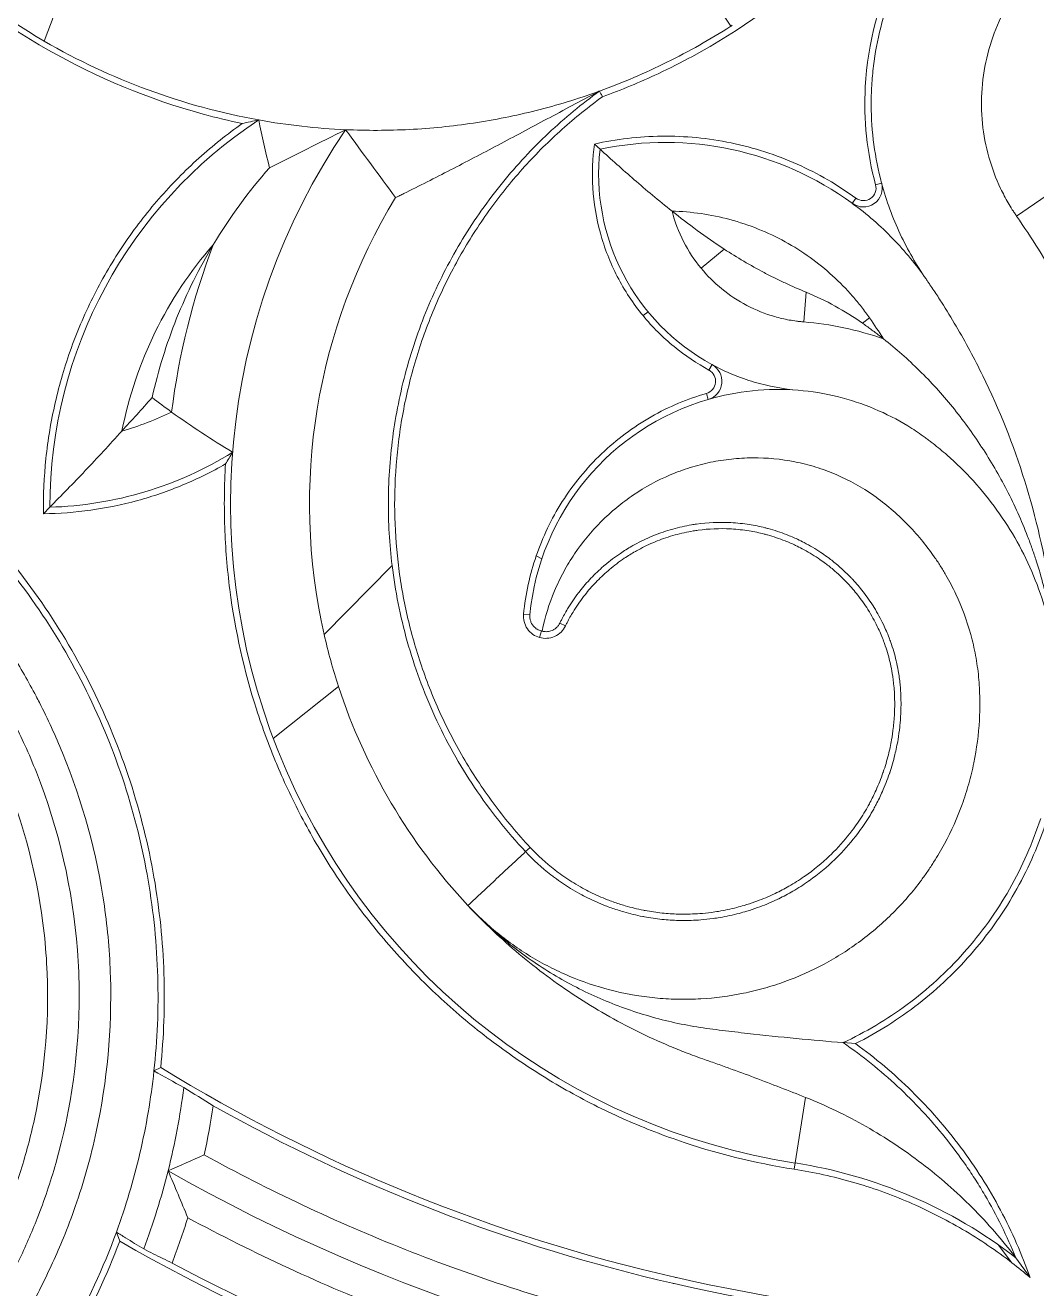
# Model space of a CAD drawing. Header units: millimetres. Extents: x 0 to 2376, y 0 to 1680.
# Drawn here: x 929.2 to 1089.5, y 691.1 to 891.4 of the extents above; entities that cross this region are included whole.
import ezdxf

# ---------------------------------------------------------------- set-up
doc = ezdxf.new("R2010")
doc.units = ezdxf.units.MM
doc.layers.add('Размеры', color=5, linetype='Continuous', lineweight=9)

msp = doc.modelspace()

# ---------------------------------------------------------------- linework, layer by layer
at = {"layer": 'Размеры', "linetype": 'Continuous', "lineweight": 15}
for p, q in [((932.19, 888.9), (938.21, 904.9)), ((1041.02, 891.25), (1031.73, 905.27)), ((1019.9, 880.81), (1019.88, 880.86)), ((1019.9, 880.81), (1020.21, 880.98)), ((1019.4, 872.58), (1020.3, 871.75)), ((1063.97, 866.11), (1064.93, 866.37)), ((1093, 865.74), (1086.33, 861.13)), ((1060.86, 863.98), (1060.27, 863.17)), ((1036.3, 852.89), (1039.98, 855.91)), ((1052.58, 844.37), (1052.96, 849.08)), ((1027.1, 845.37), (1027.9, 845.98)), ((1061.87, 844.19), (1063.02, 844.99)), ((1037.56, 836.72), (1038.04, 837.6)), ((1037.17, 833.04), (1037.45, 832.08)), ((933.05, 814.98), (932.06, 813.96)), ((987.33, 805.73), (976.56, 794.81)), ((1011.06, 806.78), (1010.17, 807.27)), ((1008.17, 798.02), (1009.17, 797.92)), ((1014.8, 796.15), (1013.9, 796.58)), ((1011, 795.36), (1010.71, 794.32)), ((968.48, 778.33), (978.84, 786.56)), ((1008.48, 760.37), (1009.21, 761.05)), ((999.35, 751.83), (999.35, 751.83)), ((1060.79, 729.92), (1058.83, 730.08)), ((949.58, 725.59), (950.64, 726.12)), ((1051.23, 711), (1052.85, 721.4)), ((1051.23, 711), (1051.08, 710.01)), ((944.14, 698.59), (943.62, 700.04)), ((1083.46, 697.98), (1085.59, 695.17)), ((1086.21, 695.96), (1088.45, 692.85))]:
    msp.add_line(p, q, dxfattribs=at)
for centre, radius, start, end in [((1006.53, 814.99), 73.47, 123.3052, 180.0066), ((1067.5, 815.5), 105.77, 145.8671, 261.1516), ((1054.48, 867.83), 34.41, 173.4513, 241.4546), ((1030.65, 822.58), 50.25, 53.8859, 101.8872), ((1062.04, 865.6), 3, 233.8859, 14.986), ((1062.04, 865.6), 2, 233.8859, 14.986), ((1067.5, 815.5), 93.27, 148.6143, 192.8174), ((1006.53, 814.99), 63.19, 138.8188, 168.9779), ((1067.5, 815.5), 116.05, 159.2622, 172.7857), ((1036.61, 834.96), 3, 286.2374, 61.4546), ((1036.61, 834.96), 2, 286.2374, 61.4546), ((1048.49, 794.15), 39.51, 106.2374, 174.5315), ((931.39, 873.18), 47.94, 285.8798, 295.9569), ((931.39, 873.18), 58.22, 271.6406, 301.7818), ((1067.5, 815.5), 93.27, 192.8174, 198.0758), ((1067.5, 815.5), 93.27, 198.0758, 223.0512), ((1093, 958.67), 286.17, 240.438, 288.3343), ((1039.47, 635.43), 76.48, 52.3284, 81.1511)]:
    msp.add_arc(centre, radius, start, end, dxfattribs=at)
for points, knots in [([(1020.66, 880.07), (1023.66, 881.15), (1028.49, 883.15), (1040.82, 889.39), (1056.72, 900.8), (1068.96, 915.14), (1078.49, 930.3), (1083.56, 941.38), (1088.14, 957.57), (1090.12, 971.03), (1090.12, 985.87), (1088.56, 998.83), (1086.18, 1008.12), (1083.1, 1016.59), (1080.05, 1023.09), (1073.36, 1033.89), (1065.78, 1042.26), (1055.29, 1050.64), (1043.85, 1057.65), (1028.16, 1063.06), (1014.63, 1064.73), (1004.49, 1064.82), (997.27, 1064.3), (986.12, 1062.79), (976.68, 1060.94), (965.95, 1057.68), (955.48, 1053.63), (946.95, 1049.22), (942.16, 1046.33)], [116.808412, 116.808412, 116.808412, 116.808412, 126.38749, 132.476393, 158.314987, 184.679389, 188.590675, 211.99811, 220.956232, 239.042734, 252.734477, 265.384236, 278.03675, 281.474688, 292.44831, 299.518941, 319.550414, 326.062168, 339.699928, 359.668778, 375.574311, 380.335094, 390.089792, 397.269004, 414.090521, 418.915033, 430.888375, 447.69052, 447.69052, 447.69052, 447.69052]), ([(1093, 944.87), (1091.41, 938.22), (1088.19, 930.2), (1082.66, 921.53), (1079.62, 917.44), (1076.21, 913.61), (1072.94, 910.03), (1070.09, 905.98), (1064.98, 897.1), (1061.34, 883.42), (1062.61, 871.16), (1063.97, 866.11)], [0, 0, 0, 0, 0.230505, 0.288281, 0.345849, 0.402671, 0.459303, 0.516345, 0.57476, 0.817336, 1, 1, 1, 1]), ([(1076.65, 912.62), (1075.95, 911.85), (1075.25, 911.07), (1074.24, 909.88), (1073.91, 909.48), (1073.27, 908.67), (1072.96, 908.26), (1072.05, 907), (1071.47, 906.15), (1070.37, 904.41), (1069.84, 903.52), (1068.84, 901.71), (1068.37, 900.79), (1067.71, 899.38), (1067.49, 898.9), (1067.08, 897.94), (1066.88, 897.46), (1065.92, 895.02), (1065.29, 893.05), (1064.27, 889.04), (1063.89, 887.01), (1063.51, 883.93), (1063.42, 882.89), (1063.29, 880.81), (1063.27, 879.76), (1063.29, 876.63), (1063.43, 874.55), (1063.98, 870.44), (1064.39, 868.4), (1064.93, 866.37)], [0, 0, 0, 0, 0.0625, 0.0625, 0.09375, 0.09375, 0.125, 0.125, 0.1875, 0.1875, 0.25, 0.25, 0.3125, 0.3125, 0.34375, 0.34375, 0.375, 0.375, 0.5, 0.5, 0.625, 0.625, 0.6875, 0.6875, 0.75, 0.75, 0.875, 0.875, 1, 1, 1, 1]), ([(963.58, 875.83), (961.5, 876.26), (950.78, 878.83), (932.54, 886.44), (918.34, 896.88), (912.06, 902.75)], [0, 0, 0, 0, 6.387636, 33.119613, 58.8947, 58.8947, 58.8947, 58.8947]), ([(1089.34, 900.62), (1088.21, 899.42), (1087.14, 898.1), (1085.19, 895.22), (1084.31, 893.67), (1082.82, 890.4), (1082.21, 888.67), (1081.29, 885.1), (1080.98, 883.26), (1080.7, 879.55), (1080.72, 877.69), (1081.09, 874.02), (1081.44, 872.22), (1082.42, 868.75), (1083.05, 867.09), (1084.16, 864.74), (1084.57, 863.98), (1085.2, 862.88), (1085.42, 862.52), (1085.76, 861.99), (1085.93, 861.73), (1086.13, 861.43), (1086.23, 861.28), (1086.28, 861.2), (1086.31, 861.16), (1086.32, 861.15), (1086.33, 861.14), (1086.33, 861.13), (1086.33, 861.13), (1086.33, 861.13)], [0, 0, 0, 0, 0.125, 0.125, 0.25, 0.25, 0.375, 0.375, 0.5, 0.5, 0.625, 0.625, 0.75, 0.75, 0.875, 0.875, 0.9375, 0.9375, 0.96875, 0.96875, 0.984375, 0.992188, 0.996094, 0.998047, 0.999023, 0.999512, 0.999756, 0.999756, 1, 1, 1, 1]), ([(944.14, 698.59), (971.39, 682.99), (1001.17, 671.69), (1063.16, 658.78), (1095.62, 657.3), (1142.81, 662.77), (1158.41, 665.84), (1179.61, 671.67), (1185.98, 673.64), (1195.68, 677.25), (1199.62, 678.87), (1218.32, 687.56), (1232.35, 697.43), (1255.87, 721.03), (1265.66, 735.06), (1279.54, 764.93), (1283.88, 781), (1286.98, 813.95), (1285.57, 831.05), (1277.07, 863.25), (1270.06, 878.49), (1260.71, 892.07)], [0, 0, 0, 0, 94.183734, 94.397581, 189.962168, 190.408808, 236.950479, 237.502776, 256.361221, 256.935721, 268.567771, 269.113464, 318.812115, 319.250378, 369.056459, 369.387292, 418.068425, 418.285054, 468.656779, 468.767932, 518.226812, 518.226812, 518.226812, 518.226812]), ([(1020.21, 880.98), (1023.87, 882.3), (1027.43, 883.82), (1034.37, 887.25), (1037.74, 889.15), (1041.02, 891.25)], [0, 0, 0, 0, 0.5, 0.5, 1, 1, 1, 1]), ([(1041.02, 891.25), (1041.06, 891.28), (1041.1, 891.3), (1041.14, 891.33), (1041.18, 891.36), (1041.22, 891.38), (1041.26, 891.41)], [0, 0, 0, 0, 0.0001423966, 0.0001423966, 0.0001423966, 0.0002847934, 0.0002847934, 0.0002847934, 0.0002847934]), ([(966.18, 876.39), (960.15, 877.48), (954.31, 879.08), (942.97, 883.25), (937.49, 885.82), (932.19, 888.9)], [0, 0, 0, 0, 0.5, 0.5, 1, 1, 1, 1]), ([(952.46, 695.13), (977.16, 681.97), (1003.79, 672.26), (1062.38, 659.86), (1094.8, 658.29), (1141.96, 663.64), (1157.55, 666.68), (1178.74, 672.46), (1185.11, 674.41), (1194.82, 677.98), (1198.75, 679.59), (1217.46, 688.21), (1231.5, 698.04), (1255.03, 721.58), (1264.83, 735.59), (1278.66, 765.45), (1282.97, 781.51), (1285.97, 814.44), (1284.5, 831.52), (1276.71, 860.43), (1271.5, 872.67), (1264.75, 883.94)], [10.01263, 10.01263, 10.01263, 10.01263, 94.070978, 94.284826, 189.849413, 190.296053, 236.837723, 237.39002, 256.248466, 256.822965, 268.455016, 269.000709, 318.69936, 319.137623, 368.943703, 369.274537, 417.95567, 418.172299, 468.544024, 468.655177, 508.101426, 508.101426, 508.101426, 508.101426]), ([(950.64, 726.12), (975.78, 710.73), (1003.5, 699.42), (1061.5, 686.17), (1092.03, 684.34), (1136.41, 689.09), (1151.09, 691.89), (1170.85, 697.24), (1176.72, 699.02), (1185.24, 702.17), (1188.54, 703.51), (1204.01, 710.64), (1215.66, 718.86), (1235.03, 738.45), (1243.07, 750.16), (1254.26, 774.98), (1257.67, 788.36), (1259.76, 815.66), (1258.29, 829.82), (1250.59, 856.29), (1244.44, 868.75), (1236.36, 879.74)], [0, 0, 0, 0, 89.227761, 89.470289, 180.084948, 180.565632, 224.592716, 225.194971, 242.505742, 243.140275, 252.696672, 253.303193, 294.694414, 295.177024, 336.692157, 337.050854, 377.617526, 377.862623, 419.914903, 420.033159, 461.325805, 461.325805, 461.325805, 461.325805]), ([(1019.88, 880.86), (1016.69, 879.71), (1013.45, 878.73), (1008.54, 877.49), (1006.89, 877.12), (1003.57, 876.45), (1001.9, 876.16), (998.55, 875.66), (996.87, 875.44), (993.5, 875.1), (991.8, 874.97), (986.73, 874.71), (983.34, 874.7), (979.95, 874.85)], [0, 0, 0, 0, 0.25, 0.25, 0.375, 0.375, 0.5, 0.5, 0.625, 0.625, 0.75, 0.75, 1, 1, 1, 1]), ([(987.33, 805.73), (986.92, 809.11), (986.71, 812.57), (986.76, 819.6), (987.02, 823.16), (988.02, 830.28), (988.76, 833.85), (990.74, 840.88), (991.97, 844.35), (994.91, 851.09), (996.6, 854.37), (1000.42, 860.63), (1002.53, 863.62), (1007.1, 869.24), (1009.55, 871.87), (1014.71, 876.73), (1017.42, 878.96), (1020.21, 880.98)], [0, 0, 0, 0, 0.125, 0.125, 0.25, 0.25, 0.375, 0.375, 0.5, 0.5, 0.625, 0.625, 0.75, 0.75, 0.875, 0.875, 1, 1, 1, 1]), ([(1009.21, 761.05), (1007.25, 763.15), (1005.39, 765.37), (1001.93, 769.98), (1000.33, 772.38), (997.41, 777.32), (996.08, 779.86), (993.73, 785.03), (992.7, 787.66), (990.94, 792.96), (990.2, 795.63), (989.32, 799.63), (989.06, 800.97), (988.72, 802.97), (988.62, 803.63), (988.43, 804.96), (988.35, 805.62), (987.96, 808.94), (987.78, 811.64), (987.7, 817.12), (987.81, 819.9), (988.31, 825.48), (988.71, 828.28), (989.82, 833.85), (990.53, 836.63), (992.25, 842.11), (993.26, 844.81), (995.57, 850.1), (996.87, 852.68), (999.73, 857.67), (1001.3, 860.09), (1004.65, 864.71), (1006.45, 866.92), (1010.23, 871.1), (1012.22, 873.07), (1016.34, 876.76), (1018.48, 878.48), (1020.66, 880.07)], [0, 0, 0, 0, 0.0625, 0.0625, 0.125, 0.125, 0.1875, 0.1875, 0.25, 0.25, 0.3125, 0.3125, 0.34375, 0.34375, 0.359375, 0.359375, 0.375, 0.375, 0.4375, 0.4375, 0.5, 0.5, 0.5625, 0.5625, 0.625, 0.625, 0.6875, 0.6875, 0.75, 0.75, 0.8125, 0.8125, 0.875, 0.875, 0.9375, 0.9375, 1, 1, 1, 1]), ([(989.21, 864.73), (991.64, 865.94), (994.1, 867.19), (999.07, 869.75), (1001.58, 871.07), (1006.68, 873.76), (1009.27, 875.14), (1014.52, 877.95), (1017.18, 879.37), (1019.9, 880.81)], [0, 0, 0, 0, 0.25, 0.25, 0.5, 0.5, 0.75, 0.75, 1, 1, 1, 1]), ([(1019.88, 880.86), (1019.91, 880.87), (1019.94, 880.88), (1019.96, 880.89), (1019.99, 880.9), (1020.02, 880.91), (1020.05, 880.92), (1020.07, 880.93), (1020.1, 880.94), (1020.13, 880.95), (1020.16, 880.96), (1020.18, 880.97), (1020.21, 880.98)], [0, 0, 0, 0, 0.0000874206, 0.0000874206, 0.0000874206, 0.0001748413, 0.0001748413, 0.0001748413, 0.0002622631, 0.0002622631, 0.0002622631, 0.000349685, 0.000349685, 0.000349685, 0.000349685]), ([(1020.66, 880.07), (1020.63, 880.15), (1020.59, 880.22), (1020.55, 880.3), (1020.52, 880.37), (1020.48, 880.45), (1020.44, 880.53), (1020.36, 880.68), (1020.29, 880.83), (1020.21, 880.98)], [0, 0, 0, 0, 0.00625576, 0.00625576, 0.00625576, 0.01251152, 0.01251152, 0.01251152, 0.0250205, 0.0250205, 0.0250205, 0.0250205]), ([(963.58, 875.83), (961.21, 874.16), (958.9, 872.32), (954.47, 868.33), (952.36, 866.18), (948.38, 861.61), (946.51, 859.19), (943.09, 854.12), (941.53, 851.46), (938.74, 845.99), (937.52, 843.17), (935.45, 837.42), (934.59, 834.5), (933.25, 828.61), (932.76, 825.65), (932.15, 819.77), (932.02, 816.84), (932.06, 813.96)], [0, 0, 0, 0, 0.125, 0.125, 0.25, 0.25, 0.375, 0.375, 0.5, 0.5, 0.625, 0.625, 0.75, 0.75, 0.875, 0.875, 1, 1, 1, 1]), ([(1060.86, 863.98), (1058.01, 866.06), (1054.87, 867.89), (1048.21, 870.87), (1044.67, 872.01), (1037.44, 873.51), (1033.74, 873.86), (1026.44, 873.78), (1022.84, 873.35), (1019.4, 872.58)], [0, 0, 0, 0, 0.25, 0.25, 0.5, 0.5, 0.75, 0.75, 1, 1, 1, 1]), ([(1242.5, 872.41), (1247.93, 863.62), (1252.21, 854.07), (1259.16, 830.7), (1260.73, 816.42), (1258.79, 788.87), (1255.43, 775.34), (1244.29, 750.23), (1236.24, 738.37), (1216.81, 718.49), (1205.1, 710.13), (1189.54, 702.85), (1186.21, 701.47), (1177.62, 698.26), (1171.71, 696.45), (1151.78, 691.02), (1136.97, 688.16), (1092.2, 683.31), (1061.38, 685.15), (1006.41, 697.75), (981.72, 707.29), (958.95, 720.08)], [10.880108, 10.880108, 10.880108, 10.880108, 41.876748, 41.995004, 84.047283, 84.292381, 124.859052, 125.21775, 166.732883, 167.215492, 208.606714, 209.213235, 218.769632, 219.404164, 236.714936, 237.31719, 281.344275, 281.824958, 372.439617, 372.682145, 451.029798, 451.029798, 451.029798, 451.029798]), ([(1019.4, 872.58), (1019.09, 870.33), (1019, 867.99), (1019.29, 863.24), (1019.69, 860.83), (1020.99, 856.09), (1021.89, 853.76), (1024.17, 849.35), (1025.55, 847.27), (1027.1, 845.37)], [0, 0, 0, 0, 0.25, 0.25, 0.5, 0.5, 0.75, 0.75, 1, 1, 1, 1]), ([(1020.3, 871.75), (1022.05, 870.16), (1023.84, 868.55), (1026.66, 866.11), (1027.63, 865.28), (1029.61, 863.62), (1030.63, 862.79), (1031.7, 861.94)], [0, 0, 0, 0, 0.5, 0.5, 0.75, 0.75, 1, 1, 1, 1]), ([(1064.93, 866.37), (1065.69, 863.55), (1066.68, 860.85), (1069.06, 855.76), (1070.45, 853.37), (1071.97, 851.18)], [0, 0, 0, 0, 0.5, 0.5, 1, 1, 1, 1]), ([(987.88, 864.08), (988.1, 864.18), (988.54, 864.4), (988.98, 864.62), (989.21, 864.73)], [0, 0, 0, 0, 0.49788, 1, 1, 1, 1]), ([(1031.7, 861.94), (1032.13, 860.27), (1032.75, 858.64), (1034.31, 855.59), (1035.25, 854.17), (1036.3, 852.89)], [0, 0, 0, 0, 0.5, 0.5, 1, 1, 1, 1]), ([(1031.7, 861.94), (1034.75, 861.85), (1037.86, 861.41), (1042.4, 860.19), (1043.9, 859.69), (1046.82, 858.51), (1048.25, 857.84), (1052.37, 855.57), (1054.91, 853.74), (1058.29, 850.66), (1059.35, 849.58), (1060.81, 847.9), (1061.28, 847.33), (1061.96, 846.46), (1062.29, 846.02), (1062.66, 845.51), (1062.84, 845.25), (1062.93, 845.12), (1062.98, 845.05), (1063, 845.02), (1063.01, 845.01), (1063.02, 845), (1063.02, 844.99), (1063.02, 844.99)], [0, 0, 0, 0, 0.25, 0.25, 0.375, 0.375, 0.5, 0.5, 0.75, 0.75, 0.875, 0.875, 0.9375, 0.9375, 0.96875, 0.984375, 0.992188, 0.996094, 0.998047, 0.999023, 0.999512, 0.999512, 1, 1, 1, 1]), ([(1031.7, 861.94), (1032.99, 860.91), (1034.31, 859.89), (1037.07, 857.88), (1038.49, 856.88), (1039.98, 855.91)], [0, 0, 0, 0, 0.5, 0.5, 1, 1, 1, 1]), ([(1060.27, 863.17), (1062.61, 861.47), (1064.77, 859.58), (1068.68, 855.54), (1070.43, 853.4), (1071.97, 851.18)], [0, 0, 0, 0, 0.5, 0.5, 1, 1, 1, 1]), ([(949.28, 832.36), (949.76, 834.52), (950.33, 836.65), (951.63, 840.84), (952.36, 842.91), (953.99, 846.97), (954.89, 848.96), (956.82, 852.85), (957.86, 854.75), (958.97, 856.6)], [0, 0, 0, 0, 0.25, 0.25, 0.5, 0.5, 0.75, 0.75, 1, 1, 1, 1]), ([(1039.98, 855.91), (1040.99, 855.25), (1042.02, 854.61), (1044.14, 853.36), (1045.22, 852.76), (1046.86, 851.89), (1047.41, 851.61), (1048.52, 851.06), (1049.07, 850.8), (1050.74, 850.03), (1051.85, 849.54), (1052.96, 849.08)], [0, 0, 0, 0, 0.25, 0.25, 0.5, 0.5, 0.625, 0.625, 0.75, 0.75, 1, 1, 1, 1]), ([(1036.3, 852.89), (1037.27, 851.71), (1038.38, 850.6), (1040.83, 848.6), (1042.16, 847.72), (1044.99, 846.24), (1046.47, 845.64), (1048.75, 844.99), (1049.51, 844.81), (1050.66, 844.6), (1051.05, 844.54), (1051.62, 844.47), (1051.91, 844.43), (1052.24, 844.4), (1052.41, 844.39), (1052.48, 844.38), (1052.53, 844.38), (1052.55, 844.37), (1052.58, 844.37)], [0, 0, 0, 0, 0.25, 0.25, 0.5, 0.5, 0.75, 0.75, 0.875, 0.875, 0.9375, 0.9375, 0.96875, 0.984375, 0.992187, 0.996094, 0.996094, 1, 1, 1, 1]), ([(1071.97, 851.18), (1071.99, 851.14), (1072.02, 851.1), (1072.07, 851.03), (1072.15, 850.92), (1072.33, 850.65), (1072.69, 850.12), (1073.41, 849.05), (1074.02, 848.12), (1075.21, 846.25), (1075.98, 844.99), (1078.24, 841.15), (1079.65, 838.52), (1083.59, 830.46), (1085.83, 824.86), (1089.41, 813.37), (1090.77, 807.49), (1092.56, 795.67), (1093, 789.72), (1093, 783.84)], [0, 0, 0, 0, 0.001953, 0.001953, 0.003906, 0.007812, 0.015625, 0.03125, 0.0625, 0.0625, 0.125, 0.125, 0.25, 0.25, 0.5, 0.5, 0.75, 0.75, 1, 1, 1, 1]), ([(1052.96, 849.08), (1054.54, 848.43), (1056.07, 847.7), (1059.05, 846.06), (1060.48, 845.16), (1061.87, 844.19)], [0, 0, 0, 0, 0.5, 0.5, 1, 1, 1, 1]), ([(1027.1, 845.37), (1028.6, 843.55), (1030.26, 841.9), (1033.79, 839.01), (1035.66, 837.76), (1037.56, 836.72)], [0, 0, 0, 0, 0.5, 0.5, 1, 1, 1, 1]), ([(1052.58, 844.37), (1054.7, 844.2), (1056.84, 843.89), (1061.07, 842.99), (1063.17, 842.4), (1065.22, 841.68)], [0, 0, 0, 0, 0.5, 0.5, 1, 1, 1, 1]), ([(1061.87, 844.19), (1062.09, 844.03), (1062.55, 843.7), (1063.22, 843.21), (1063.9, 842.71), (1064.56, 842.2), (1065, 841.85), (1065.22, 841.68)], [0, 0, 0, 0, 0.199793, 0.399654, 0.599618, 0.799722, 1, 1, 1, 1]), ([(1065.22, 841.68), (1067.2, 840.11), (1069.11, 838.43), (1072.75, 834.84), (1074.5, 832.93), (1077.8, 828.85), (1079.35, 826.73), (1082.22, 822.33), (1083.56, 820.05), (1085.99, 815.33), (1087.09, 812.88), (1088.32, 809.71), (1088.56, 809.07), (1089.01, 807.78), (1089.23, 807.14), (1089.86, 805.2), (1090.24, 803.89), (1091.28, 799.96), (1091.83, 797.3), (1092.62, 791.9), (1092.87, 789.16), (1092.96, 786.39)], [0, 0, 0, 0, 0.125, 0.125, 0.25, 0.25, 0.375, 0.375, 0.5, 0.5, 0.625, 0.625, 0.65625, 0.65625, 0.6875, 0.6875, 0.75, 0.75, 0.875, 0.875, 1, 1, 1, 1]), ([(915.15, 740.33), (914.74, 740.57), (914.16, 740.9), (910.46, 742.86), (906.44, 744.29), (895.72, 746.3), (887.04, 745.43), (873.67, 739.78), (866.49, 733.76), (858.87, 721.86), (856.24, 712.58), (856.57, 698.92), (859.71, 689.41), (867.46, 678.5), (875.77, 672.13), (886.29, 668.26), (894.49, 667.21), (902.79, 667.92), (910.47, 670.17), (917.37, 673.87), (922.23, 677.91), (925.38, 681.31), (927.23, 683.7), (928.65, 685.83), (930.08, 688.22), (932.37, 692.64), (934.88, 698.09), (937.98, 706.28), (941.78, 719.87), (943.27, 736.05), (941.53, 756.42), (937.48, 771.09), (932.59, 781.74), (929.88, 786.97), (926.84, 792.29), (921.96, 799.41), (916.18, 806.44), (905.52, 817.32), (893.02, 825.99), (873.47, 834.81), (859.33, 838.22), (846.86, 838.96), (843.8, 839), (843, 839)], [29.569787, 29.569787, 29.569787, 29.569787, 31.016517, 31.577559, 42.132833, 43.671143, 64.29781, 67.413183, 87.204077, 91.516342, 109.763793, 115.351713, 132.421617, 139.085195, 155.337211, 163.178665, 172.553816, 179.953657, 188.057577, 196.42398, 203.312606, 206.939796, 210.32299, 212.372288, 214.617617, 218.674644, 227.292086, 232.595879, 244.934106, 269.608589, 280.941492, 306.145395, 314.950708, 316.075444, 323.807502, 333.315193, 341.943624, 351.081605, 378.975732, 387.115883, 415.363029, 422.168455, 424.561367, 424.561367, 424.561367, 424.561367]), ([(1038.04, 837.6), (1040.17, 836.44), (1042.42, 835.51), (1047.03, 834.15), (1049.38, 833.72), (1051.7, 833.53)], [0, 0, 0, 0, 0.5, 0.5, 1, 1, 1, 1]), ([(843, 834), (845.15, 834), (847.91, 833.9), (861.83, 832.8), (873.47, 829.59), (893.79, 819.75), (903.78, 812.38), (915.22, 799.94), (919.36, 794.54), (923.34, 788.25), (924.7, 785.89), (926.1, 783.35), (927.4, 780.9), (929.24, 777.06), (934.15, 765.48), (937.23, 752.11), (938.07, 731.04), (936.08, 716.58), (931.4, 702.73), (928.66, 696.44), (926.48, 692.14), (924.86, 689.18), (923.68, 687.37), (922.35, 685.54), (921.21, 684.15), (919.3, 682.14), (916.68, 679.74), (912.04, 676.51), (905.86, 673.85), (898.8, 672.43), (891.3, 672.45), (883.56, 674.29), (874.69, 678.92), (867.99, 685.59), (862.63, 695.74), (860.95, 704.71), (862.3, 716.37), (865.85, 724.41), (873.73, 733.53), (880.99, 738.02), (892.83, 741.11), (901.03, 740.78), (908.96, 737.98), (912.02, 736.44), (914.79, 734.69), (916.86, 733.16), (918.65, 731.75), (919.67, 730.96), (919.93, 730.76)], [27.493216, 27.493216, 27.493216, 27.493216, 33.941094, 35.785431, 69.373207, 69.569433, 103.556185, 105.965271, 120.296971, 123.916019, 128.283563, 128.472353, 132.610368, 136.600213, 141.249789, 170.325995, 177.292299, 204.491067, 213.688049, 221.08614, 225.050352, 228.173254, 231.189122, 231.521379, 234.971766, 236.553603, 239.857862, 245.602736, 253.462156, 259.913688, 267.123157, 275.805703, 283.588053, 296.958245, 303.615758, 317.872849, 323.74177, 338.696894, 343.608487, 359.840826, 363.562401, 380.300502, 383.733993, 388.736369, 390.561565, 393.569772, 396.438934, 397.423632, 397.423632, 397.423632, 397.423632]), ([(1037.45, 832.08), (1039.72, 832.75), (1042.08, 833.21), (1046.86, 833.7), (1049.29, 833.73), (1051.7, 833.53)], [0, 0, 0, 0, 0.5, 0.5, 1, 1, 1, 1]), ([(1051.7, 833.53), (1053.8, 833.36), (1055.88, 833.02), (1059.92, 832.03), (1061.89, 831.38), (1065.63, 829.81), (1067.42, 828.89), (1069.93, 827.36), (1070.73, 826.82), (1071.71, 826.12), (1071.93, 825.96), (1072.15, 825.79), (1072.19, 825.76), (1072.21, 825.75), (1072.22, 825.74), (1072.23, 825.74), (1072.23, 825.73), (1072.33, 825.66), (1072.62, 825.44), (1072.9, 825.22), (1073.84, 824.49), (1074.58, 823.88), (1076.75, 821.97), (1078.15, 820.6), (1080.79, 817.69), (1082.03, 816.15), (1084.36, 812.93), (1085.43, 811.25), (1087.37, 807.76), (1088.24, 805.96), (1089.77, 802.29), (1090.43, 800.41), (1091.52, 796.61), (1091.95, 794.69), (1092.6, 790.86), (1092.81, 788.94), (1092.92, 786.92), (1092.93, 786.74), (1092.94, 786.53), (1092.94, 786.43), (1092.94, 786.4), (1092.95, 786.38), (1092.95, 786.38), (1092.95, 786.37), (1092.95, 786.24), (1092.97, 785.88), (1092.99, 785.05), (1093, 784.33), (1093, 783.84)], [0, 0, 0, 0, 0.125, 0.125, 0.25, 0.25, 0.375, 0.375, 0.4375, 0.4375, 0.453125, 0.455078, 0.456055, 0.456543, 0.456787, 0.456787, 0.457031, 0.457031, 0.460938, 0.46875, 0.46875, 0.5, 0.5, 0.5625, 0.5625, 0.625, 0.625, 0.6875, 0.6875, 0.75, 0.75, 0.8125, 0.8125, 0.875, 0.875, 0.9375, 0.9375, 0.941406, 0.943359, 0.944336, 0.94458, 0.94458, 0.944824, 0.944824, 0.945313, 0.953125, 0.96875, 1, 1, 1, 1]), ([(1037.17, 833.04), (1035.67, 832.61), (1034.19, 832.08), (1031.25, 830.84), (1029.8, 830.13), (1026.98, 828.51), (1025.61, 827.62), (1022.98, 825.65), (1021.72, 824.59), (1019.33, 822.31), (1018.21, 821.1), (1016.13, 818.56), (1015.17, 817.24), (1013.43, 814.49), (1012.65, 813.08), (1011.27, 810.2), (1010.67, 808.74), (1010.17, 807.27)], [0, 0, 0, 0, 0.125, 0.125, 0.25, 0.25, 0.375, 0.375, 0.5, 0.5, 0.625, 0.625, 0.75, 0.75, 0.875, 0.875, 1, 1, 1, 1]), ([(897.44, 830.85), (901.63, 828.32), (905.73, 825.46), (913.62, 819.09), (917.4, 815.58), (924.49, 807.97), (927.8, 803.87), (933.82, 795.18), (936.52, 790.6), (941.24, 781.08), (943.25, 776.14), (946.51, 766.09), (947.77, 760.98), (949.53, 750.72), (950.03, 745.59), (950.32, 735.46), (950.11, 730.46), (949.58, 725.59)], [0, 0, 0, 0, 0.125, 0.125, 0.25, 0.25, 0.375, 0.375, 0.5, 0.5, 0.625, 0.625, 0.75, 0.75, 0.875, 0.875, 1, 1, 1, 1]), ([(898.65, 831.28), (902.81, 828.73), (906.89, 825.85), (914.72, 819.44), (918.48, 815.92), (925.52, 808.3), (928.8, 804.2), (934.78, 795.52), (937.47, 790.95), (942.16, 781.45), (944.16, 776.54), (947.43, 766.52), (948.69, 761.42), (950.47, 751.2), (950.99, 746.08), (951.32, 735.97), (951.14, 730.98), (950.64, 726.12)], [0, 0, 0, 0, 0.125, 0.125, 0.25, 0.25, 0.375, 0.375, 0.5, 0.5, 0.625, 0.625, 0.75, 0.75, 0.875, 0.875, 1, 1, 1, 1]), ([(843, 829), (844.97, 829), (847.5, 828.91), (860.24, 827.93), (870.9, 825.1), (889.63, 816.37), (898.89, 809.83), (909.66, 798.73), (913.6, 793.91), (917.42, 788.28), (918.73, 786.16), (920.09, 783.88), (921.34, 781.68), (923.15, 778.22), (928.07, 767.82), (931.43, 755.74), (933.21, 736.53), (932.16, 723.22), (928.73, 710.3), (926.61, 704.4), (924.89, 700.33), (923.6, 697.53), (922.71, 695.77), (921.75, 693.93), (920.97, 692.49), (919.65, 690.32), (917.75, 687.69), (914.15, 683.97), (909.02, 680.55), (902.85, 678.21), (896.07, 677.2), (888.82, 677.95), (880.24, 681.17), (873.59, 686.74), (867.97, 695.61), (866.07, 703.77), (866.94, 714.48), (870.2, 721.87), (877.49, 730.15), (884.32, 733.98), (895.3, 736.23), (902.79, 735.3), (909.74, 732.02), (912.36, 730.3), (914.09, 728.98), (914.6, 728.58), (914.68, 728.53)], [27.480247, 27.480247, 27.480247, 27.480247, 33.941094, 35.785431, 69.373207, 69.569433, 103.556185, 105.965271, 120.296971, 123.916019, 128.283563, 128.472353, 132.610368, 136.600213, 141.249789, 170.325995, 177.292299, 204.491067, 213.688049, 221.08614, 225.050352, 228.173254, 231.189122, 231.521379, 234.971766, 236.553603, 239.857862, 245.602736, 253.462156, 259.913688, 267.123157, 275.805703, 283.588053, 296.958245, 303.615758, 317.872849, 323.74177, 338.696894, 343.608487, 359.840826, 363.562401, 380.300502, 383.733993, 388.736369, 390.561565, 390.868921, 390.868921, 390.868921, 390.868921]), ([(944.5, 827.07), (942.52, 824.88), (940.59, 822.79), (936.78, 818.78), (934.91, 816.85), (933.05, 814.98)], [0, 0, 0, 0, 0.5, 0.5, 1, 1, 1, 1]), ([(932.06, 813.96), (934.55, 813.99), (937.06, 814.17), (942.05, 814.87), (944.54, 815.38), (949.43, 816.71), (951.83, 817.54), (956.5, 819.48), (958.76, 820.6), (960.92, 821.85)], [0, 0, 0, 0, 0.25, 0.25, 0.5, 0.5, 0.75, 0.75, 1, 1, 1, 1]), ([(960.92, 821.85), (960.72, 818.5), (960.68, 815.15), (960.91, 808.49), (961.18, 805.18), (962.44, 795.38), (963.88, 789.02), (966.3, 781.45), (966.81, 779.96), (967.63, 777.75), (967.91, 777.01), (968.49, 775.55), (968.79, 774.82), (970.32, 771.17), (971.7, 768.27), (974.73, 762.55), (976.39, 759.74), (980, 754.24), (981.94, 751.55), (986.09, 746.35), (988.3, 743.83), (992.95, 739), (995.4, 736.69), (1000.51, 732.3), (1003.17, 730.23), (1008.66, 726.35), (1011.5, 724.54), (1017.3, 721.21), (1020.27, 719.69), (1026.3, 716.95), (1029.36, 715.73), (1038.61, 712.51), (1044.88, 710.97), (1051.08, 710.01)], [0, 0, 0, 0, 0.0625, 0.0625, 0.125, 0.125, 0.25, 0.25, 0.28125, 0.28125, 0.296875, 0.296875, 0.3125, 0.3125, 0.375, 0.375, 0.4375, 0.4375, 0.5, 0.5, 0.5625, 0.5625, 0.625, 0.625, 0.6875, 0.6875, 0.75, 0.75, 0.8125, 0.8125, 0.875, 0.875, 1, 1, 1, 1]), ([(1011.09, 795.34), (1011.55, 797.55), (1012.22, 799.67), (1013.51, 802.74), (1014, 803.75), (1015.06, 805.72), (1015.64, 806.67), (1017.49, 809.42), (1018.89, 811.12), (1021.24, 813.48), (1022.07, 814.23), (1023.79, 815.65), (1024.67, 816.31), (1027.42, 818.17), (1029.36, 819.23), (1031.94, 820.32), (1032.46, 820.53), (1033.51, 820.92), (1034.04, 821.1), (1035.64, 821.6), (1036.71, 821.88), (1038.89, 822.33), (1039.99, 822.5), (1041.66, 822.68), (1042.22, 822.73), (1043.35, 822.79), (1043.92, 822.81), (1046.75, 822.83), (1048.98, 822.62), (1052.29, 821.96), (1053.39, 821.68), (1055.03, 821.18), (1055.57, 820.99), (1056.64, 820.6), (1057.17, 820.39), (1059.8, 819.27), (1061.82, 818.14), (1064.64, 816.16), (1065.55, 815.44), (1067.28, 813.96), (1068.12, 813.18), (1070.51, 810.76), (1071.96, 809.01), (1073.59, 806.66), (1073.91, 806.19), (1074.53, 805.22), (1074.83, 804.73), (1075.68, 803.24), (1076.21, 802.23), (1077.65, 799.15), (1078.44, 797.02), (1079.35, 793.71), (1079.61, 792.58), (1080.03, 790.33), (1080.19, 789.2), (1080.36, 787.49), (1080.4, 786.91), (1080.46, 785.77), (1080.48, 785.19), (1080.51, 783.47), (1080.49, 782.33), (1080.3, 778.93), (1080, 776.68), (1079.32, 773.33), (1079.05, 772.22), (1078.58, 770.57), (1078.42, 770.02), (1078.07, 768.92), (1077.88, 768.38), (1076.91, 765.7), (1075.98, 763.63), (1074.37, 760.63), (1073.79, 759.65), (1072.87, 758.21), (1072.56, 757.73), (1071.91, 756.79), (1071.57, 756.32), (1069.86, 754.01), (1068.37, 752.29), (1065.16, 749.08), (1063.44, 747.6), (1060.69, 745.55), (1059.74, 744.89), (1057.81, 743.66), (1056.83, 743.09), (1053.83, 741.47), (1051.75, 740.55), (1048.54, 739.38), (1047.46, 739.03), (1045.8, 738.56), (1045.24, 738.42), (1044.13, 738.15), (1043.57, 738.02), (1040.78, 737.45), (1038.53, 737.16), (1035.13, 736.96), (1033.99, 736.94), (1032.28, 736.97), (1031.71, 736.99), (1030.56, 737.05), (1029.99, 737.09), (1027.13, 737.35), (1024.88, 737.72), (1020.47, 738.78), (1018.31, 739.46), (1015.65, 740.53), (1015.12, 740.75), (1014.07, 741.22), (1013.55, 741.46), (1012.01, 742.21), (1011, 742.75), (1008.06, 744.46), (1006.19, 745.74), (1003.51, 747.87), (1002.64, 748.62), (1000.95, 750.18), (1000.14, 750.99), (999.35, 751.83)], [0, 0, 0, 0, 0.03125, 0.03125, 0.046875, 0.046875, 0.0625, 0.0625, 0.09375, 0.09375, 0.109375, 0.109375, 0.125, 0.125, 0.15625, 0.15625, 0.164063, 0.164063, 0.171875, 0.171875, 0.1875, 0.1875, 0.203125, 0.203125, 0.210938, 0.210938, 0.21875, 0.21875, 0.25, 0.25, 0.265625, 0.265625, 0.273438, 0.273438, 0.28125, 0.28125, 0.3125, 0.3125, 0.328125, 0.328125, 0.34375, 0.34375, 0.375, 0.375, 0.382812, 0.382812, 0.390625, 0.390625, 0.40625, 0.40625, 0.4375, 0.4375, 0.453125, 0.453125, 0.46875, 0.46875, 0.476562, 0.476562, 0.484375, 0.484375, 0.5, 0.5, 0.53125, 0.53125, 0.546875, 0.546875, 0.554687, 0.554687, 0.5625, 0.5625, 0.59375, 0.59375, 0.609375, 0.609375, 0.617187, 0.617187, 0.625, 0.625, 0.65625, 0.65625, 0.6875, 0.6875, 0.703125, 0.703125, 0.71875, 0.71875, 0.75, 0.75, 0.765625, 0.765625, 0.773438, 0.773438, 0.78125, 0.78125, 0.8125, 0.8125, 0.828125, 0.828125, 0.835937, 0.835937, 0.84375, 0.84375, 0.875, 0.875, 0.90625, 0.90625, 0.914062, 0.914062, 0.921875, 0.921875, 0.9375, 0.9375, 0.96875, 0.96875, 0.984375, 0.984375, 1, 1, 1, 1]), ([(1013.9, 796.58), (1013.99, 796.75), (1014.07, 796.93), (1014.46, 797.69), (1015.29, 799.17), (1016.32, 800.68), (1017.02, 801.59), (1017.65, 802.39), (1018.84, 803.77), (1020.16, 805.03), (1020.93, 805.7), (1021.78, 806.42), (1023.23, 807.53), (1024.7, 808.44), (1025.58, 808.95), (1026.75, 809.6), (1028.41, 810.37), (1029.82, 810.89), (1030.79, 811.22), (1032.27, 811.68), (1034.05, 812.08), (1035.33, 812.28), (1037.35, 812.56), (1039.18, 812.64), (1041, 812.54), (1042.01, 812.49), (1043.83, 812.3), (1045.61, 811.93), (1046.61, 811.69), (1047.76, 811.38), (1049.5, 810.81), (1051.01, 810.17), (1051.93, 809.73), (1053.21, 809.1), (1054.78, 808.18), (1055.95, 807.36), (1056.77, 806.76), (1058.07, 805.75), (1059.4, 804.51), (1060.23, 803.64), (1060.93, 802.89), (1062.11, 801.51), (1063.15, 800.01), (1063.69, 799.15), (1064.26, 798.24), (1065.13, 796.64), (1065.83, 795.01), (1066.2, 794.05), (1066.64, 792.85), (1067.15, 791.1), (1067.47, 789.57), (1067.69, 788.34), (1067.81, 787.44), (1067.89, 786.53), (1067.92, 786.22), (1067.94, 785.85), (1067.97, 785.4), (1067.98, 785.05), (1067.99, 784.8), (1068, 784.37), (1068, 783.92), (1068, 783.63), (1068, 783.15), (1067.98, 782.69), (1067.96, 782.21), (1067.94, 781.75), (1067.91, 781.3), (1067.85, 780.61), (1067.76, 779.71), (1067.64, 778.81), (1067.39, 777.34), (1067.02, 775.56), (1066.52, 773.81), (1066.19, 772.83), (1065.85, 771.82), (1065.18, 770.12), (1064.41, 768.52), (1063.93, 767.61), (1063.31, 766.46), (1062.35, 764.91), (1061.45, 763.65), (1060.22, 762.01), (1059.03, 760.62), (1057.74, 759.34), (1056.26, 757.91), (1054.86, 756.74), (1053.37, 755.7), (1052.53, 755.11), (1050.99, 754.13), (1049.38, 753.27), (1048.45, 752.82), (1047.36, 752.3), (1045.68, 751.61), (1044.12, 751.09), (1043.14, 750.8), (1041.75, 750.41), (1039.96, 750.02), (1038.57, 749.81), (1037.56, 749.67), (1035.89, 749.5), (1034.06, 749.44), (1032.89, 749.46), (1031.87, 749.49), (1030.05, 749.6), (1028.24, 749.86), (1027.23, 750.05), (1026.13, 750.26), (1024.36, 750.69), (1022.71, 751.22), (1021.75, 751.56), (1020.48, 752.04), (1018.81, 752.77), (1017.48, 753.47), (1016.58, 753.96), (1015.21, 754.76), (1013.7, 755.78), (1012.7, 756.54), (1011.07, 757.8), (1009.72, 759.04), (1008.48, 760.37)], [27.78584, 27.78584, 27.78584, 27.78584, 28.359979, 28.359979, 30.368916, 33.43274, 33.823664, 33.823664, 36.496541, 39.28735, 39.28735, 39.560478, 42.624441, 44.751036, 44.751036, 45.688004, 48.752378, 50.214721, 50.214721, 51.815962, 54.88001, 55.678407, 55.678407, 61.007617, 61.142092, 61.142092, 64.071551, 66.605778, 66.605778, 67.135373, 70.199189, 72.069464, 72.069464, 73.263099, 76.327132, 77.533149, 77.533149, 79.390855, 82.454755, 82.996835, 82.996835, 85.518717, 88.460521, 88.460521, 88.58256, 91.646514, 93.924206, 93.924206, 94.71018, 97.774328, 99.387892, 99.387892, 101.519188, 102.119735, 102.119735, 102.45497, 103.222668, 103.485656, 103.485656, 103.994004, 104.764714, 104.851577, 104.851577, 106.217499, 106.217499, 106.306192, 107.58342, 107.58342, 108.361602, 110.315263, 110.315263, 112.814745, 115.778949, 115.778949, 115.897723, 118.980759, 121.242634, 121.242634, 122.063746, 125.147005, 126.70632, 126.70632, 131.312856, 132.170005, 132.170005, 137.478943, 137.633691, 137.633691, 140.561948, 143.097377, 143.097377, 143.644716, 146.727879, 148.561062, 148.561062, 149.810894, 152.893741, 154.024748, 154.024748, 155.976911, 159.059745, 159.488433, 159.488433, 162.142974, 164.952119, 164.952119, 165.226027, 168.30888, 170.415805, 170.415805, 171.391746, 174.474893, 175.87949, 175.87949, 177.557858, 180.640935, 181.343176, 181.343176, 186.806861, 186.806861, 186.806861, 186.806861]), ([(1014.8, 796.15), (1014.89, 796.32), (1014.97, 796.5), (1015.36, 797.25), (1016.16, 798.67), (1017.16, 800.13), (1017.84, 801.01), (1018.45, 801.79), (1019.61, 803.12), (1020.89, 804.34), (1021.64, 804.98), (1022.46, 805.68), (1023.86, 806.75), (1025.29, 807.63), (1026.15, 808.12), (1027.28, 808.74), (1028.88, 809.48), (1030.25, 809.98), (1031.19, 810.3), (1032.63, 810.74), (1034.35, 811.12), (1035.58, 811.3), (1037.54, 811.57), (1039.31, 811.64), (1041.07, 811.54), (1042.06, 811.48), (1043.81, 811.29), (1045.54, 810.93), (1046.5, 810.68), (1047.62, 810.38), (1049.29, 809.82), (1050.75, 809.18), (1051.65, 808.76), (1052.87, 808.15), (1054.39, 807.24), (1055.51, 806.44), (1056.31, 805.86), (1057.56, 804.87), (1058.84, 803.66), (1059.64, 802.81), (1060.31, 802.09), (1061.44, 800.73), (1062.44, 799.28), (1062.96, 798.44), (1063.49, 797.56), (1064.33, 796), (1064.99, 794.41), (1065.34, 793.49), (1065.76, 792.32), (1066.24, 790.62), (1066.53, 789.14), (1066.73, 787.95), (1066.84, 787.07), (1066.91, 786.19), (1066.94, 785.89), (1066.96, 785.54), (1066.98, 785.1), (1066.99, 784.77), (1066.99, 784.52), (1067, 784.1), (1067, 783.66), (1067, 783.39), (1066.99, 782.92), (1066.97, 782.48), (1066.95, 782.01), (1066.92, 781.57), (1066.89, 781.13), (1066.83, 780.47), (1066.74, 779.59), (1066.61, 778.72), (1066.36, 777.3), (1066, 775.58), (1065.5, 773.89), (1065.17, 772.95), (1064.83, 771.97), (1064.18, 770.33), (1063.42, 768.78), (1062.95, 767.91), (1062.35, 766.8), (1061.41, 765.3), (1060.53, 764.09), (1059.33, 762.5), (1058.18, 761.17), (1056.92, 759.93), (1055.48, 758.56), (1054.12, 757.44), (1052.67, 756.43), (1051.85, 755.86), (1050.36, 754.92), (1048.8, 754.1), (1047.9, 753.67), (1046.84, 753.17), (1045.21, 752.5), (1043.7, 752.01), (1042.75, 751.73), (1041.4, 751.35), (1039.67, 750.99), (1038.33, 750.79), (1037.34, 750.66), (1035.73, 750.49), (1033.96, 750.44), (1032.83, 750.46), (1031.84, 750.49), (1030.08, 750.61), (1028.33, 750.86), (1027.35, 751.05), (1026.29, 751.25), (1024.57, 751.67), (1022.98, 752.18), (1022.05, 752.52), (1020.82, 752.98), (1019.21, 753.69), (1017.92, 754.37), (1017.05, 754.85), (1015.72, 755.62), (1014.26, 756.61), (1013.29, 757.35), (1011.72, 758.57), (1010.42, 759.76), (1009.21, 761.05)], [27.760692, 27.760692, 27.760692, 27.760692, 28.359979, 28.359979, 30.368916, 33.43274, 33.823664, 33.823664, 36.496541, 39.28735, 39.28735, 39.560478, 42.624441, 44.751036, 44.751036, 45.688004, 48.752378, 50.214721, 50.214721, 51.815962, 54.88001, 55.678407, 55.678407, 61.007617, 61.142092, 61.142092, 64.071551, 66.605778, 66.605778, 67.135373, 70.199189, 72.069464, 72.069464, 73.263099, 76.327132, 77.533149, 77.533149, 79.390855, 82.454755, 82.996835, 82.996835, 85.518717, 88.460521, 88.460521, 88.58256, 91.646514, 93.924206, 93.924206, 94.71018, 97.774328, 99.387892, 99.387892, 101.519188, 102.119735, 102.119735, 102.45497, 103.222668, 103.485656, 103.485656, 103.994004, 104.764714, 104.851577, 104.851577, 106.217499, 106.217499, 106.306192, 107.58342, 107.58342, 108.361602, 110.315263, 110.315263, 112.814745, 115.778949, 115.778949, 115.897723, 118.980759, 121.242634, 121.242634, 122.063746, 125.147005, 126.70632, 126.70632, 131.312856, 132.170005, 132.170005, 137.478943, 137.633691, 137.633691, 140.561948, 143.097377, 143.097377, 143.644716, 146.727879, 148.561062, 148.561062, 149.810894, 152.893741, 154.024748, 154.024748, 155.976911, 159.059745, 159.488433, 159.488433, 162.142974, 164.952119, 164.952119, 165.226027, 168.30888, 170.415805, 170.415805, 171.391746, 174.474893, 175.87949, 175.87949, 177.557858, 180.640935, 181.343176, 181.343176, 186.806861, 186.806861, 186.806861, 186.806861]), ([(1008.48, 760.37), (1005.52, 763.54), (1002.81, 766.95), (997.99, 774.15), (995.88, 777.93), (992.31, 785.7), (990.86, 789.69), (988.61, 797.71), (987.81, 801.75), (987.33, 805.73)], [0, 0, 0, 0, 0.25, 0.25, 0.5, 0.5, 0.75, 0.75, 1, 1, 1, 1]), ([(1008.17, 798.02), (1008.14, 797.65), (1008.16, 797.25), (1008.35, 796.45), (1008.53, 796.06), (1009.01, 795.36), (1009.31, 795.06), (1009.98, 794.58), (1010.35, 794.42), (1010.71, 794.32)], [0, 0, 0, 0, 0.25, 0.25, 0.5, 0.5, 0.75, 0.75, 1, 1, 1, 1]), ([(1009.17, 797.92), (1009.15, 797.74), (1009.15, 797.56), (1009.2, 797.21), (1009.24, 797.04), (1009.35, 796.74), (1009.41, 796.6), (1009.57, 796.34), (1009.65, 796.22), (1009.93, 795.91), (1010.13, 795.75), (1010.55, 795.5), (1010.78, 795.42), (1011, 795.36)], [0, 0, 0, 0, 0.125, 0.125, 0.25, 0.25, 0.375, 0.375, 0.5, 0.5, 0.75, 0.75, 1, 1, 1, 1]), ([(1010.71, 794.32), (1011.07, 794.21), (1011.47, 794.17), (1012.28, 794.22), (1012.7, 794.32), (1013.47, 794.66), (1013.83, 794.91), (1014.41, 795.48), (1014.64, 795.81), (1014.8, 796.15)], [0, 0, 0, 0, 0.25, 0.25, 0.5, 0.5, 0.75, 0.75, 1, 1, 1, 1]), ([(1011.09, 795.34), (1011.31, 795.28), (1011.54, 795.25), (1011.89, 795.25), (1012.01, 795.26), (1012.26, 795.3), (1012.39, 795.33), (1012.64, 795.41), (1012.76, 795.46), (1013.02, 795.6), (1013.14, 795.68), (1013.39, 795.88), (1013.51, 796), (1013.72, 796.27), (1013.82, 796.42), (1013.9, 796.58)], [0, 0, 0, 0, 0.25, 0.25, 0.375, 0.375, 0.5, 0.5, 0.625, 0.625, 0.75, 0.75, 0.875, 0.875, 1, 1, 1, 1]), ([(1090.14, 765.65), (1088.9, 761.79), (1087.24, 758.01), (1083.15, 750.83), (1080.72, 747.45), (1075.25, 741.29), (1072.2, 738.52), (1065.74, 733.73), (1062.32, 731.71), (1058.83, 730.08)], [0, 0, 0, 0, 0.25, 0.25, 0.5, 0.5, 0.75, 0.75, 1, 1, 1, 1]), ([(1091.1, 765.34), (1089.91, 761.64), (1088.33, 757.99), (1084.44, 750.99), (1082.13, 747.66), (1076.87, 741.52), (1073.93, 738.71), (1067.63, 733.79), (1064.26, 731.66), (1060.79, 729.92)], [0, 0, 0, 0, 0.25, 0.25, 0.5, 0.5, 0.75, 0.75, 1, 1, 1, 1]), ([(1008.48, 760.37), (1007.72, 759.65), (1006.19, 758.23), (1003.9, 756.09), (1001.62, 753.96), (1000.1, 752.54), (999.35, 751.83)], [0, 0, 0, 0, 0.252299, 0.503065, 0.752296, 1, 1, 1, 1]), ([(1058.83, 730.08), (1056.41, 730.28), (1053.93, 730.5), (1048.86, 730.99), (1046.28, 731.25), (1042.35, 731.7), (1041.02, 731.85), (1039.02, 732.1), (1038.34, 732.18), (1037, 732.36), (1036.32, 732.46), (1032.96, 733.01), (1030.28, 733.62), (1026.29, 734.81), (1024.97, 735.25), (1022.37, 736.21), (1021.08, 736.73), (1017.29, 738.41), (1014.83, 739.7), (1011.25, 741.89), (1010.07, 742.67), (1007.76, 744.3), (1006.64, 745.16), (1003.36, 747.83), (1001.29, 749.75), (999.35, 751.83)], [0, 0, 0, 0, 0.125, 0.125, 0.25, 0.25, 0.3125, 0.3125, 0.34375, 0.34375, 0.375, 0.375, 0.5, 0.5, 0.5625, 0.5625, 0.625, 0.625, 0.75, 0.75, 0.8125, 0.8125, 0.875, 0.875, 1, 1, 1, 1]), ([(999.35, 751.83), (1001.92, 749.08), (1004.64, 746.51), (1010.33, 741.72), (1013.31, 739.5), (1017.99, 736.44), (1019.58, 735.47), (1022.83, 733.61), (1024.49, 732.72), (1027.87, 731.05), (1029.58, 730.27), (1032.18, 729.18), (1033.05, 728.83), (1034.8, 728.15), (1035.69, 727.83), (1036.57, 727.51)], [0, 0, 0, 0, 0.25, 0.25, 0.5, 0.5, 0.625, 0.625, 0.75, 0.75, 0.875, 0.875, 0.9375, 0.9375, 1, 1, 1, 1]), ([(1086.21, 695.96), (1084.81, 699.4), (1083.17, 702.71), (1080.82, 706.7), (1080.34, 707.5), (1079.34, 709.06), (1078.83, 709.83), (1077.26, 712.11), (1076.15, 713.59), (1073.84, 716.48), (1072.62, 717.88), (1070.1, 720.59), (1068.8, 721.9), (1064.76, 725.66), (1061.88, 727.97), (1058.83, 730.08)], [0, 0, 0, 0, 0.25, 0.25, 0.3125, 0.3125, 0.375, 0.375, 0.5, 0.5, 0.625, 0.625, 0.75, 0.75, 1, 1, 1, 1]), ([(1088.45, 692.85), (1087.18, 696.49), (1085.61, 700.07), (1081.93, 706.99), (1079.81, 710.33), (1075.09, 716.66), (1072.49, 719.64), (1066.9, 725.14), (1063.91, 727.66), (1060.79, 729.92)], [0, 0, 0, 0, 0.25, 0.25, 0.5, 0.5, 0.75, 0.75, 1, 1, 1, 1]), ([(1036.57, 727.51), (1037.27, 727.27), (1037.96, 727.02), (1039.35, 726.53), (1040.04, 726.28), (1042.1, 725.53), (1043.46, 725.03), (1047.53, 723.5), (1050.21, 722.46), (1052.85, 721.4)], [0, 0, 0, 0, 0.125, 0.125, 0.25, 0.25, 0.5, 0.5, 1, 1, 1, 1]), ([(943.62, 700.04), (945.1, 704.09), (946.35, 708.28), (948.35, 716.82), (949.1, 721.19), (949.58, 725.59)], [0, 0, 0, 0, 0.5, 0.5, 1, 1, 1, 1]), ([(1052.85, 721.4), (1056.17, 720.08), (1059.38, 718.53), (1064, 715.9), (1065.52, 714.97), (1068.47, 713.01), (1069.91, 711.98), (1072.71, 709.84), (1074.08, 708.72), (1076.74, 706.39), (1078.03, 705.18), (1081.76, 701.43), (1084.07, 698.77), (1086.21, 695.96)], [0, 0, 0, 0, 0.25, 0.25, 0.375, 0.375, 0.5, 0.5, 0.625, 0.625, 0.75, 0.75, 1, 1, 1, 1]), ([(957.54, 712.28), (967.78, 706.65), (978.44, 701.63), (1000.39, 692.93), (1011.68, 689.25), (1034.62, 683.37), (1046.27, 681.16), (1069.65, 678.22), (1081.37, 677.5), (1093, 677.5)], [0, 0, 0, 0, 0.25, 0.25, 0.5, 0.5, 0.75, 0.75, 1, 1, 1, 1]), ([(1051.08, 710.01), (1054.17, 709.53), (1057.26, 708.85), (1063.35, 707.1), (1066.35, 706.03), (1072.2, 703.51), (1075.04, 702.07), (1080.5, 698.86), (1083.12, 697.08), (1085.59, 695.17)], [0, 0, 0, 0, 0.25, 0.25, 0.5, 0.5, 0.75, 0.75, 1, 1, 1, 1]), ([(954.93, 702.32), (965.4, 696.68), (976.29, 691.64), (998.69, 682.93), (1010.2, 679.26), (1033.56, 673.38), (1045.43, 671.16), (1069.22, 668.22), (1081.16, 667.5), (1093, 667.5)], [0, 0, 0, 0, 0.25, 0.25, 0.5, 0.5, 0.75, 0.75, 1, 1, 1, 1]), ([(947.96, 697.36), (947.47, 697.65), (946.51, 698.24), (945.06, 699.13), (944.1, 699.74), (943.62, 700.04)], [0, 0, 0, 0, 0.332705, 0.666032, 1, 1, 1, 1]), ([(947.96, 697.36), (948.46, 697.11), (949.45, 696.6), (950.96, 695.86), (951.96, 695.38), (952.46, 695.13)], [0, 0, 0, 0, 0.333403, 0.666733, 1, 1, 1, 1])]:
    msp.add_open_spline(points, degree=3, knots=knots, dxfattribs=at)
for points in [[(913.4, 902.87), (919.11, 897.53), (925.43, 892.83), (932.19, 888.9)], [(966.18, 876.39), (965.28, 876.2), (964.42, 876.02), (963.58, 875.83)], [(979.95, 874.85), (975.33, 875.06), (970.74, 875.57), (966.18, 876.39)], [(967.88, 868.8), (967.28, 871.33), (966.71, 873.86), (966.18, 876.39)], [(979.95, 874.85), (975.8, 872.77), (971.79, 870.76), (967.88, 868.8)], [(987.88, 864.08), (985.26, 867.63), (982.62, 871.22), (979.95, 874.85)], [(958.97, 856.6), (961.6, 860.98), (964.58, 865.04), (967.88, 868.8)], [(1086.33, 861.13), (1088.7, 857.71), (1090.93, 854.15), (1093, 850.48)], [(1063.02, 844.99), (1063.77, 843.9), (1064.51, 842.8), (1065.22, 841.68)], [(949.28, 832.36), (947.64, 830.51), (946.05, 828.76), (944.5, 827.07)], [(952.37, 830.08), (951.33, 830.82), (950.3, 831.58), (949.28, 832.36)], [(962.05, 823.69), (958.76, 825.69), (955.53, 827.81), (952.37, 830.08)], [(960.92, 821.85), (961.29, 822.44), (961.67, 823.06), (962.05, 823.69)], [(1010.17, 807.27), (1009.17, 804.35), (1008.48, 801.23), (1008.17, 798.02)], [(1011.09, 795.34), (1011.06, 795.35), (1011.03, 795.36), (1011, 795.36)], [(949.58, 725.59), (951.15, 724.71), (952.72, 723.84), (954.3, 722.98)], [(954.3, 722.98), (953.73, 718.51), (952.9, 714.08), (951.82, 709.75)], [(954.3, 722.98), (955.85, 722), (957.4, 721.03), (958.95, 720.08)], [(958.95, 720.08), (958.57, 717.46), (958.1, 714.86), (957.54, 712.28)], [(957.54, 712.28), (955.64, 711.42), (953.73, 710.58), (951.82, 709.75)], [(951.82, 709.75), (950.76, 705.52), (949.46, 701.37), (947.96, 697.36)], [(951.82, 709.75), (952.88, 707.27), (953.92, 704.79), (954.93, 702.32)], [(954.93, 702.32), (954.18, 699.88), (953.36, 697.49), (952.46, 695.13)], [(936.02, 683.6), (939, 688.85), (941.55, 694.37), (943.62, 700.04)], [(936.89, 683.11), (939.7, 688.06), (942.14, 693.25), (944.14, 698.59)], [(1085.59, 695.17), (1086.57, 694.42), (1087.52, 693.65), (1088.45, 692.85)]]:
    msp.add_open_spline(points, degree=3, dxfattribs=at)

doc.saveas('drawing.dxf')
